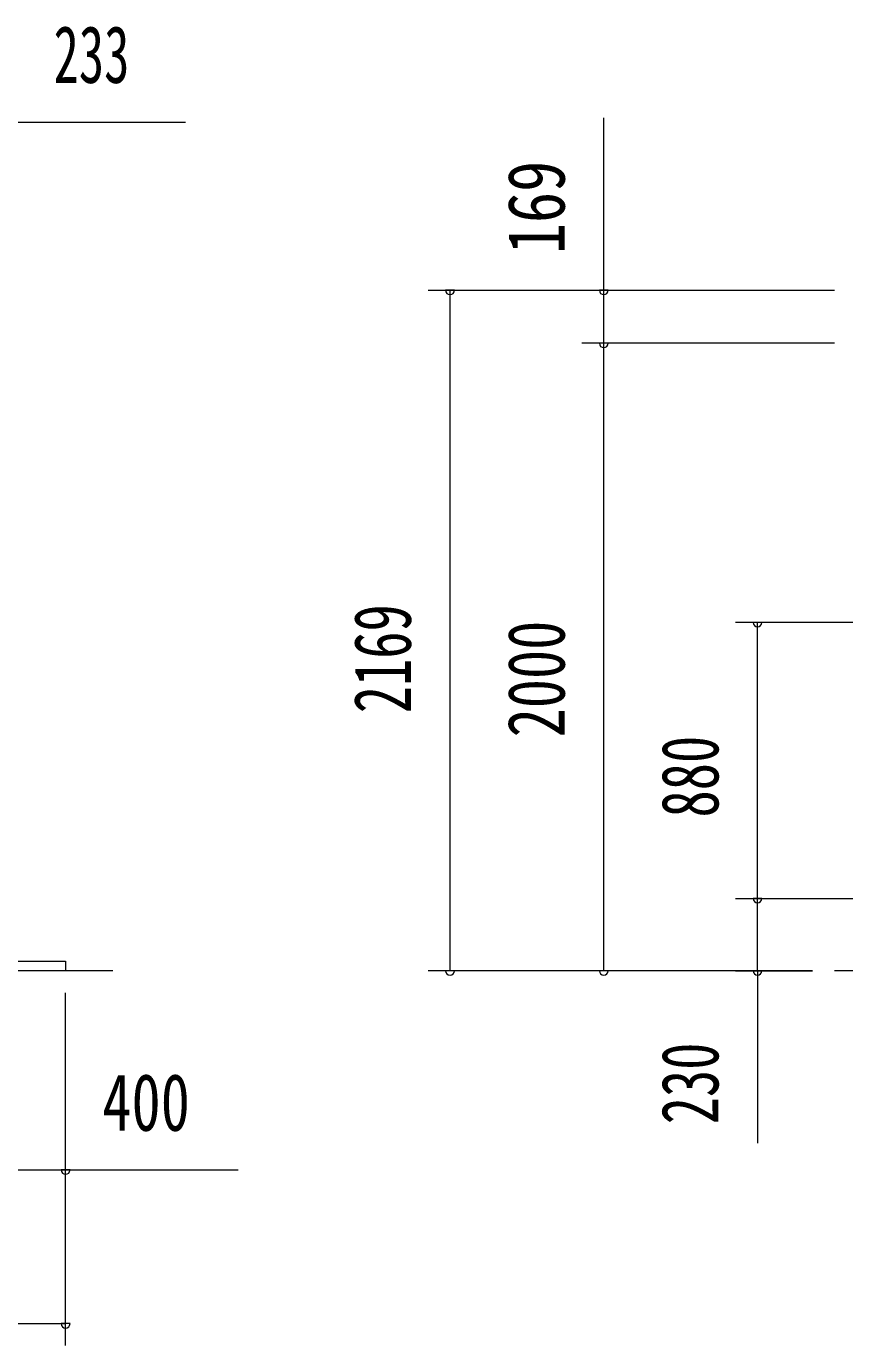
# Model space of a CAD drawing. Units: millimetres, scale not verified. Extents: x -34086 to 34091, y -14700 to 14700.
# Drawn here: x 5935 to 8543, y 1933 to 6138 of the extents above; entities that cross this region are included whole.
import ezdxf
from ezdxf.enums import TextEntityAlignment as Align

# ---------------------------------------------------------------- set-up
doc = ezdxf.new("R2010")
doc.units = ezdxf.units.MM
doc.header["$LTSCALE"] = 80
doc.layers.add('0-2_1-07BOLD', color=7, linetype='Continuous', lineweight=18)
doc.layers.add('0-5_1-57DIM', color=3, linetype='Continuous', lineweight=18)
doc.styles.add('ＭＳ ゴシック', font='')
doc.styles.get('ＭＳ ゴシック').set_extended_font_data('MS Gothic')

msp = doc.modelspace()

# ---------------------------------------------------------------- linework, layer by layer
at = {"layer": '0-2_1-07BOLD'}
for p, q in [((6210.32, 3127.54), (-5089.68, 3127.54)), ((12840.32, 3127.54), (8510.32, 3127.54))]:
    msp.add_line(p, q, dxfattribs=at)
msp.add_lwpolyline([(-4939.68, 3127.54), (-4939.68, 3157.54), (6060.32, 3157.54), (6060.32, 3127.54)], dxfattribs=at)
at = {"layer": '0-5_1-57DIM'}
for p, q in [((7775.32, 5296.54), (7775.32, 5846.04)), ((5893.32, 5832.54), (6442.82, 5832.54)), ((7215.32, 5296.54), (8510.32, 5296.54)), ((7299.32, 5296.54), (7271.32, 5296.54)), ((7285.32, 3127.54), (7285.32, 5296.54)), ((7789.32, 5296.54), (7761.32, 5296.54)), ((7775.32, 5127.54), (7775.32, 5296.54)), ((8510.32, 5127.54), (7705.32, 5127.54)), ((7789.32, 5127.54), (7761.32, 5127.54)), ((7775.32, 3127.54), (7775.32, 5127.54)), ((8959.32, 4237.54), (8195.32, 4237.54)), ((8279.32, 4237.54), (8251.32, 4237.54)), ((8265.32, 3357.54), (8265.32, 4237.54)), ((8195.32, 3357.54), (8959.32, 3357.54)), ((8279.32, 3357.54), (8251.32, 3357.54)), ((8265.32, 3127.54), (8265.32, 3357.54)), ((8440.32, 3127.54), (7215.32, 3127.54)), ((7299.32, 3127.54), (7271.32, 3127.54)), ((7789.32, 3127.54), (7761.32, 3127.54)), ((8195.32, 3127.54), (8440.32, 3127.54)), ((8279.32, 3127.54), (8251.32, 3127.54)), ((8265.32, 3127.54), (8265.32, 2578.04)), ((6060.32, 1932.54), (6060.32, 3057.54)), ((5660.32, 2492.54), (6060.32, 2492.54)), ((6074.32, 2492.54), (6046.32, 2492.54)), ((6060.32, 2492.54), (6609.82, 2492.54)), ((-4939.68, 2002.54), (6060.32, 2002.54)), ((6074.32, 2002.54), (6046.32, 2002.54))]:
    msp.add_line(p, q, dxfattribs=at)
for centre in [(7285.32, 5296.54), (7775.32, 5296.54), (7775.32, 5127.54), (8265.32, 4237.54), (8265.32, 3357.54), (7285.32, 3127.54), (7775.32, 3127.54), (8265.32, 3127.54), (6060.32, 2492.54), (6060.32, 2002.54)]:
    msp.add_arc(centre, 14, 180, 0, dxfattribs=at)

# ---------------------------------------------------------------- texts
at = {"layer": '0-5_1-57DIM', "color": 7, "style": 'ＭＳ ゴシック'}
for s, width, p in [('233', 0.65, (6021.87, 5902.54)), ('400', 0.75, (6177.39, 2562.54))]:
    msp.add_text(s, height=182.3, dxfattribs=dict(at, width=width)).set_placement(p, align=Align.BOTTOM_LEFT)
for s, width, p in [('169', 0.8, (7705.32, 5411.58)), ('2169', 0.7, (7215.32, 3948.31)), ('2000', 0.75, (7705.32, 3871.29)), ('880', 0.7, (8195.32, 3615.93)), ('230', 0.7, (8195.32, 2638.05))]:
    msp.add_text(s, height=182.3, rotation=90, dxfattribs=dict(at, width=width)).set_placement(p, align=Align.BOTTOM_LEFT)

doc.saveas('drawing.dxf')
